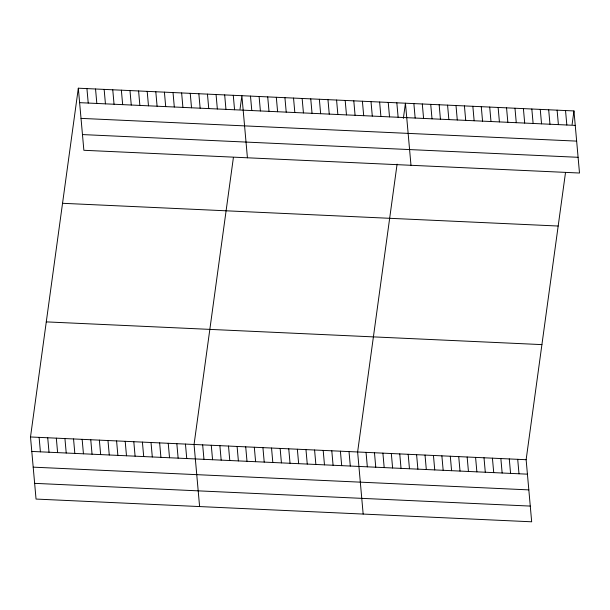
<?xml version="1.0" encoding="UTF-8"?>
<svg xmlns="http://www.w3.org/2000/svg" width="610" height="610" viewBox="0 0 610 610"><rect width="100%" height="100%" fill="white"/><g stroke="black" fill="none" stroke-linecap="round" stroke-linejoin="round"><path stroke-width="0.91" d="M565.485 172.714L526.133 459.711L531.676 521.794L36.043 499.064L30.5 436.974L78.324 88.206L573.957 110.936L579.5 173.026L83.867 150.289L78.324 88.206M233.409 157.487L194.056 444.476L199.6 506.567M240.027 109.243L241.88 95.709L247.424 157.792M397.087 164.136L357.62 451.979L363.163 514.07M403.355 118.439L405.444 103.204L410.987 165.295M572.104 124.478L573.957 110.936M79.613 102.663L575.253 125.393M81.016 118.378L576.648 141.116M82.464 134.574L578.097 157.304M62.54 203.298L558.173 226.028M46.284 321.882L541.916 344.612M30.5 436.974L526.133 459.711M31.789 451.438L527.421 474.168M33.192 467.153L528.824 489.883M34.64 483.349L530.273 506.079M565.531 110.547L566.827 125.012M557.105 110.166L558.394 124.623M548.68 109.777L549.968 124.234M540.254 109.388L541.543 123.853M531.828 108.999L533.117 123.464M523.403 108.618L524.692 123.075M514.977 108.229L516.266 122.694M506.552 107.84L507.84 122.305M498.126 107.459L499.415 121.916M489.7 107.07L490.989 121.535M517.707 459.322L518.996 473.779M481.275 106.681L482.563 121.146M509.281 458.933L510.57 473.398M472.849 106.3L474.138 120.757M500.856 458.552L502.144 473.009M464.423 105.911L465.712 120.376M492.43 458.163L493.719 472.62M455.998 105.522L457.286 119.987M484.004 457.774L485.293 472.239M447.572 105.141L448.861 119.598M475.579 457.386L476.867 471.85M439.147 104.752L440.435 119.209M467.153 457.004L468.442 471.461M430.721 104.363L432.01 118.828M458.728 456.615L460.016 471.08M422.295 103.982L423.584 118.439M450.302 456.227L451.591 470.691M413.87 103.593L415.158 118.05M441.876 455.845L443.165 470.302M433.451 455.457L434.739 469.921M396.836 102.816L398.124 117.273M425.025 455.068L426.314 469.532M388.227 102.419L389.515 116.876M416.599 454.686L417.888 469.143M379.618 102.023L380.907 116.479M408.174 454.297L409.462 468.754M371.01 101.626L372.298 116.091M399.748 453.909L401.037 468.373M362.401 101.229L363.69 115.694M391.323 453.527L392.611 467.984M353.792 100.841L355.081 115.298M382.897 453.138L384.186 467.595M345.184 100.444L346.472 114.901M374.471 452.75L375.76 467.214M336.575 100.048L337.864 114.512M366.046 452.368L367.334 466.825M327.966 99.651L329.255 114.116M319.358 99.262L320.646 113.719M349.012 451.583L350.3 466.048M310.749 98.866L312.038 113.323M340.403 451.186L341.691 465.651M302.141 98.469L303.437 112.926M331.794 450.798L333.083 465.255M293.532 98.073L294.828 112.537M323.186 450.401L324.474 464.858M284.923 97.676L286.22 112.141M314.577 450.005L315.866 464.469M276.315 97.287L277.611 111.744M305.968 449.608L307.257 464.073M267.706 96.891L269.002 111.348M297.36 449.219L298.648 463.676M259.097 96.494L260.394 110.959M288.751 448.823L290.04 463.28M250.489 96.098L251.785 110.562M280.142 448.426L281.431 462.883M271.534 448.03L272.822 462.494M233.279 95.312L234.568 109.769M262.925 447.633L264.214 462.098M224.671 94.916L225.959 109.373M254.317 447.244L255.605 461.701M216.062 94.519L217.351 108.984M245.708 446.848L246.997 461.305M207.453 94.123L208.742 108.588M237.099 446.451L238.388 460.916M198.845 93.734L200.133 108.191M228.491 446.055L229.787 460.519M190.236 93.338L191.525 107.795M219.882 445.666L221.178 460.123M181.627 92.941L182.916 107.406M211.273 445.269L212.57 459.726M173.019 92.545L174.307 107.009M202.665 444.873L203.961 459.33M164.41 92.156L165.699 106.613M155.802 91.759L157.09 106.216M185.448 444.08L186.744 458.545M147.193 91.363L148.482 105.82M176.839 443.691L178.135 458.148M138.584 90.966L139.873 105.431M168.23 443.295L169.527 457.752M129.976 90.57L131.264 105.034M159.629 442.898L160.918 457.363M121.367 90.181L122.656 104.638M151.021 442.502L152.309 456.966M112.758 89.784L114.047 104.241M142.412 442.113L143.701 456.57M104.15 89.388L105.438 103.852M133.803 441.716L135.092 456.173M95.541 88.991L96.83 103.456M125.195 441.32L126.483 455.777M86.933 88.602L88.221 103.059M116.586 440.923L117.875 455.388M107.978 440.527L109.266 454.991M99.369 440.138L100.658 454.595M90.76 439.741L92.049 454.198M82.152 439.345L83.44 453.809M73.543 438.948L74.832 453.413M64.934 438.559L66.223 453.016M56.326 438.163L57.614 452.62M47.717 437.766L49.006 452.224M39.109 437.37L40.397 451.835"/></g></svg>
